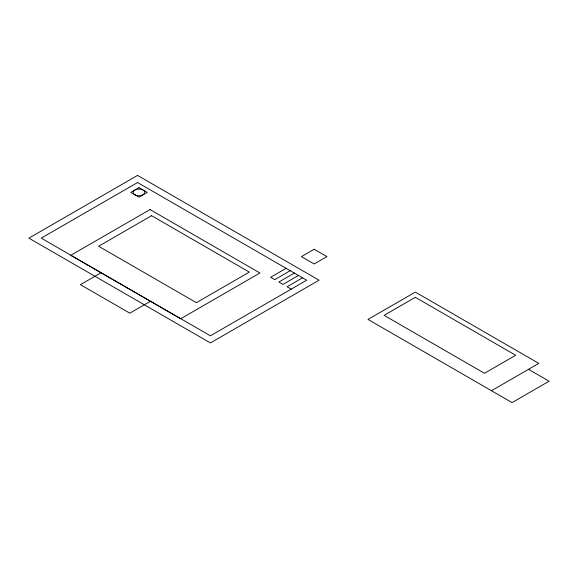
<?xml version="1.0" encoding="UTF-8"?>
<svg xmlns="http://www.w3.org/2000/svg" width="578" height="578" viewBox="0 0 578 578"><rect width="100%" height="100%" fill="white"/><g stroke="black" fill="none" stroke-linecap="round" stroke-linejoin="round"><path stroke-width="0.87" d="M101.02 272.787L80.436 284.665L129.826 313.182L150.41 301.297M286.132 268.322L270.627 277.274L274.745 279.651L290.257 270.699M294.368 273.069L278.856 282.028L282.974 284.405L298.486 275.453M302.597 277.823L287.085 286.775L291.211 289.159M491.481 390.706L538.812 363.381L415.336 292.092L368.005 319.424L512.057 402.591L549.1 381.205L528.523 369.32M137.557 175.409L28.9 238.143L210.406 342.935L319.063 280.2L137.557 175.409M137.557 182.54L41.248 238.143L210.406 335.804L306.716 280.2L137.557 182.54M138.98 187.655L130.751 192.409L138.98 197.163L147.217 192.409L138.98 187.655M150.034 209.554L70.769 255.317L180.661 318.767L259.927 272.997L150.034 209.554M151.595 215.681L98.643 246.25L196.376 302.67L249.32 272.101L151.595 215.681M314.194 249.255L301.434 256.625L314.194 263.987L326.953 256.625L314.194 249.255M415.336 297.323L384.124 315.342L484.48 373.287L515.699 355.268L415.336 297.323M134.869 194.786A5.823 3.36 0 0 0 144.601 193.276A5.823 3.36 0 0 0 137.477 189.165A5.823 3.36 0 0 0 134.869 194.786"/></g></svg>
